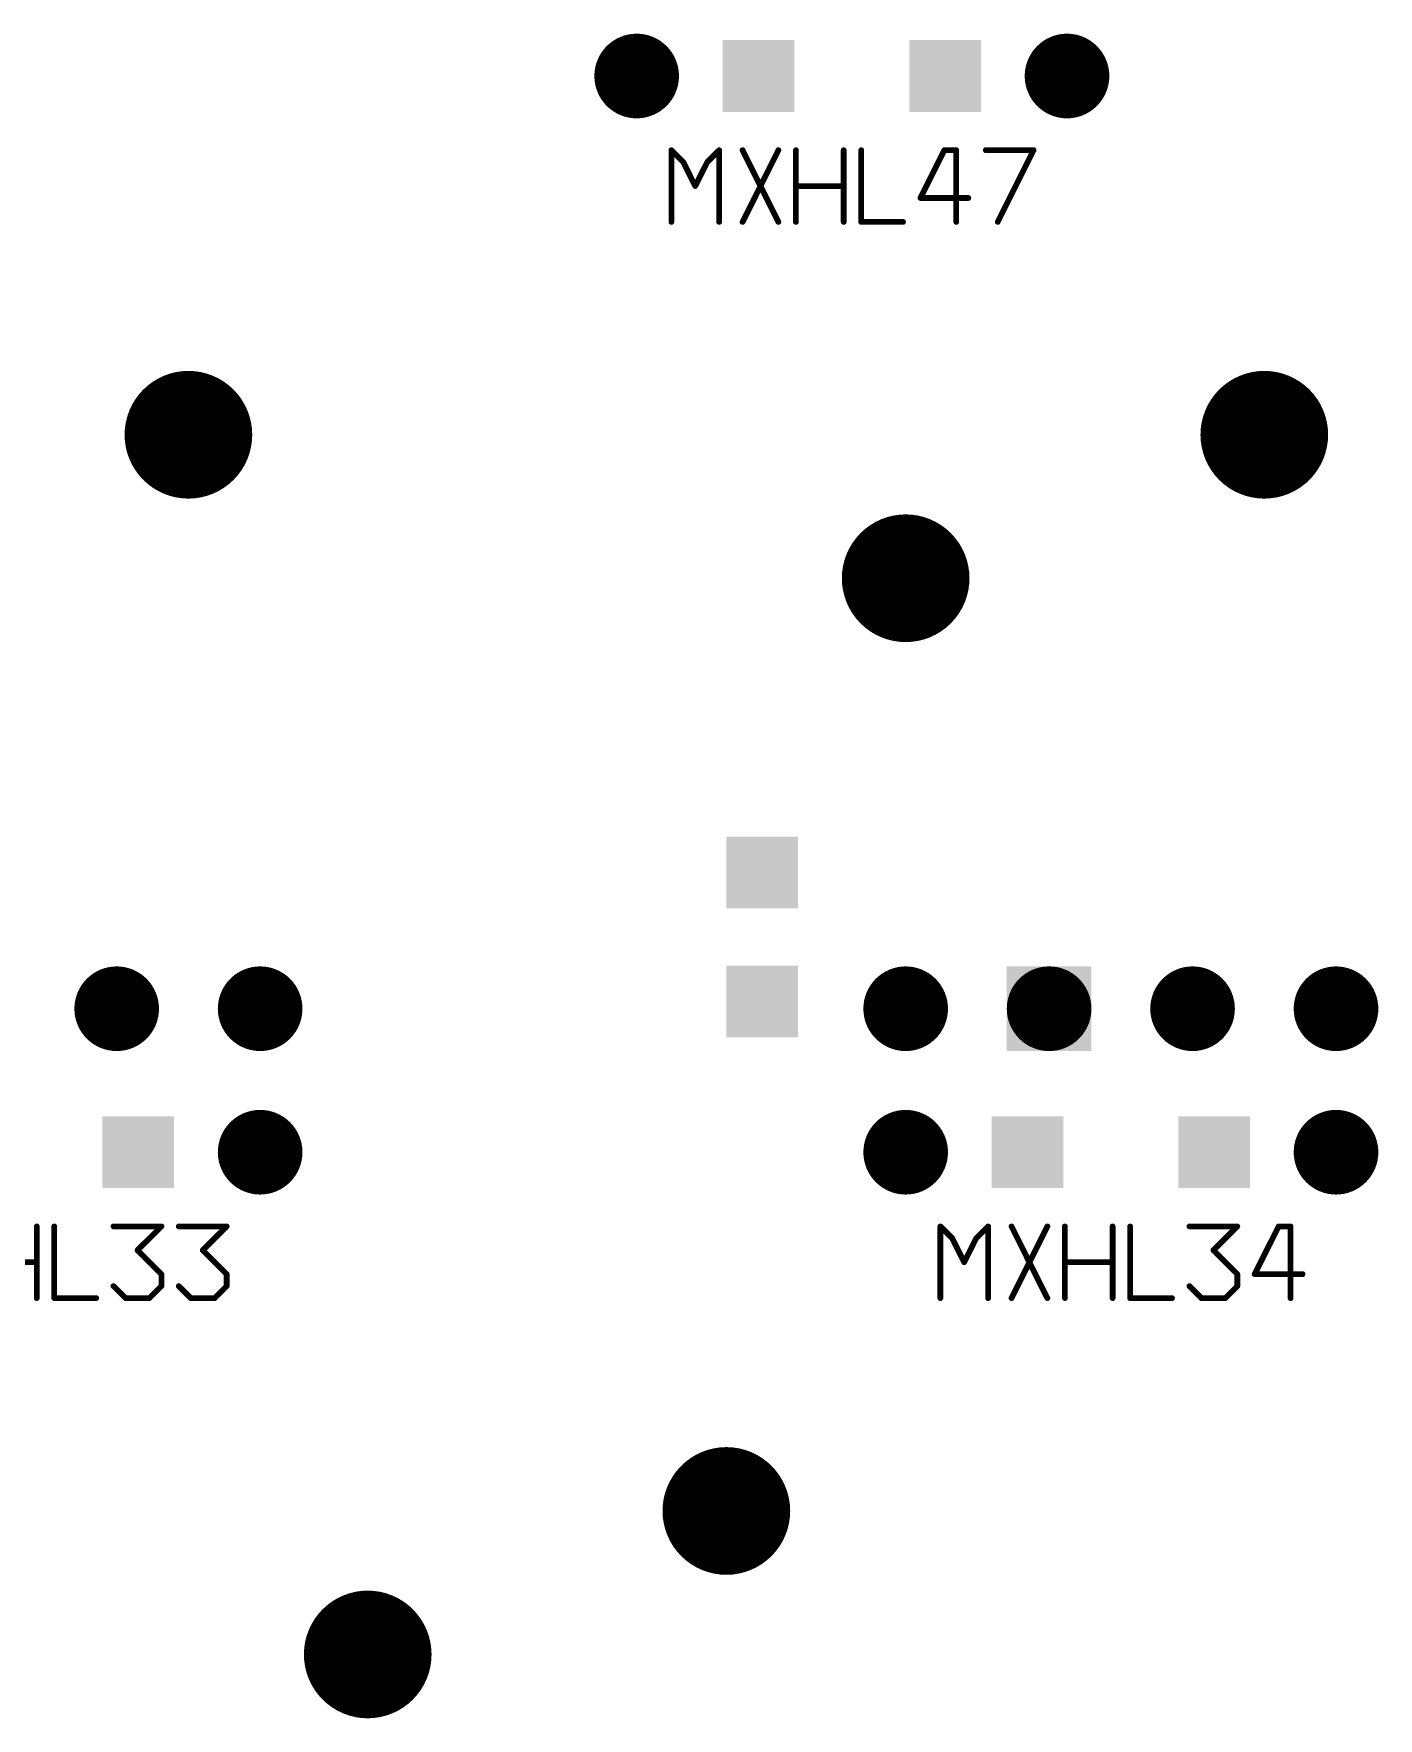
# Model space of a CAD drawing. Header units: millimetres. Extents: x 451 to 799, y 260 to 388.
# Drawn here: x 627.09 to 650.9, y 291.43 to 321.25 of the extents above; entities that cross this region are included whole.
import ezdxf

# ---------------------------------------------------------------- set-up
doc = ezdxf.new("R2010")
doc.units = ezdxf.units.MM
for name, color, linetype in [('3_A_', 4, 'Continuous'), ('4_A_', 54, 'Continuous'), ('5_A_', 7, 'Continuous')]:
    doc.layers.add(name, color=color, linetype=linetype)

# ---------------------------------------------------------------- blocks, each defined once
blk = doc.blocks.new('D24ROUND1_4986X1_4986')
blk.add_lwpolyline([(0.37465, 0, 0.7493, 0.7493, 1), (-0.37465, 0, 0.7493, 0.7493, 1), (0.37465, 0, 0.7493, 0.7493, 0)], format="xyseb")
blk = doc.blocks.new('D25ROUND2_2606X2_2606')
blk.add_lwpolyline([(0.56515, 0, 1.1303, 1.1303, 1), (-0.56515, 0, 1.1303, 1.1303, 1), (0.56515, 0, 1.1303, 1.1303, 0)], format="xyseb")
blk = doc.blocks.new('D16SQUARE1_27X1_27')
blk.add_solid([(-0.635, -0.635), (0.635, -0.635), (-0.635, 0.635), (0.635, 0.635)])
blk = doc.blocks.new('D41SQUARE1_4986X1_4986')
blk.add_solid([(-0.7493, -0.7493), (0.7493, -0.7493), (-0.7493, 0.7493), (0.7493, 0.7493)])

msp = doc.modelspace()

# ---------------------------------------------------------------- linework, layer by layer
at = {"layer": '5_A_'}
for points in [[(638.591, 318.981, 0.102, 0.102, 0), (638.38, 319.192, 0.102, 0.102, 0)], [(638.38, 319.192, 0.102, 0.102, 0), (638.38, 317.922, 0.102, 0.102, 0)], [(639.226, 319.192, 0.102, 0.102, 0), (639.015, 318.981, 0.102, 0.102, 0)], [(639.226, 317.922, 0.102, 0.102, 0), (639.226, 319.192, 0.102, 0.102, 0)], [(640.275, 317.922, 0.102, 0.102, 0), (639.64, 319.192, 0.102, 0.102, 0)], [(640.275, 319.192, 0.102, 0.102, 0), (639.64, 317.922, 0.102, 0.102, 0)], [(640.585, 317.922, 0.102, 0.102, 0), (640.585, 319.192, 0.102, 0.102, 0)], [(641.43, 317.922, 0.102, 0.102, 0), (641.43, 319.192, 0.102, 0.102, 0)], [(641.74, 317.922, 0.102, 0.102, 0), (641.74, 319.192, 0.102, 0.102, 0)], [(642.789, 318.346, 0.102, 0.102, 0), (643.213, 319.192, 0.102, 0.102, 0)], [(643.213, 319.192, 0.102, 0.102, 0), (643.424, 319.192, 0.102, 0.102, 0)], [(643.424, 319.192, 0.102, 0.102, 0), (643.424, 317.922, 0.102, 0.102, 0)], [(644.793, 319.192, 0.102, 0.102, 0), (643.945, 319.192, 0.102, 0.102, 0)], [(644.158, 317.922, 0.102, 0.102, 0), (644.793, 319.192, 0.102, 0.102, 0)], [(638.801, 318.557, 0.102, 0.102, 0), (638.591, 318.981, 0.102, 0.102, 0)], [(639.015, 318.981, 0.102, 0.102, 0), (638.801, 318.557, 0.102, 0.102, 0)], [(641.43, 318.557, 0.102, 0.102, 0), (640.585, 318.557, 0.102, 0.102, 0)], [(643.638, 318.346, 0.102, 0.102, 0), (642.789, 318.346, 0.102, 0.102, 0)], [(642.482, 317.922, 0.102, 0.102, 0), (641.74, 317.922, 0.102, 0.102, 0)], [(627.143, 298.872, 0.102, 0.102, 0), (627.143, 300.142, 0.102, 0.102, 0)], [(627.453, 298.872, 0.102, 0.102, 0), (627.453, 300.142, 0.102, 0.102, 0)], [(629.35, 300.142, 0.102, 0.102, 0), (628.502, 300.142, 0.102, 0.102, 0)], [(628.926, 299.72, 0.102, 0.102, 0), (629.35, 300.142, 0.102, 0.102, 0)], [(630.506, 300.142, 0.102, 0.102, 0), (629.657, 300.142, 0.102, 0.102, 0)], [(630.082, 299.72, 0.102, 0.102, 0), (630.506, 300.142, 0.102, 0.102, 0)], [(643.353, 299.931, 0.102, 0.102, 0), (643.142, 300.142, 0.102, 0.102, 0)], [(643.142, 300.142, 0.102, 0.102, 0), (643.142, 298.872, 0.102, 0.102, 0)], [(643.988, 300.142, 0.102, 0.102, 0), (643.777, 299.931, 0.102, 0.102, 0)], [(643.988, 298.872, 0.102, 0.102, 0), (643.988, 300.142, 0.102, 0.102, 0)], [(645.037, 298.872, 0.102, 0.102, 0), (644.402, 300.142, 0.102, 0.102, 0)], [(645.037, 300.142, 0.102, 0.102, 0), (644.402, 298.872, 0.102, 0.102, 0)], [(645.347, 298.872, 0.102, 0.102, 0), (645.347, 300.142, 0.102, 0.102, 0)], [(646.193, 298.872, 0.102, 0.102, 0), (646.193, 300.142, 0.102, 0.102, 0)], [(646.503, 298.872, 0.102, 0.102, 0), (646.503, 300.142, 0.102, 0.102, 0)], [(648.4, 300.142, 0.102, 0.102, 0), (647.552, 300.142, 0.102, 0.102, 0)], [(647.976, 299.72, 0.102, 0.102, 0), (648.4, 300.142, 0.102, 0.102, 0)], [(648.707, 299.296, 0.102, 0.102, 0), (649.132, 300.142, 0.102, 0.102, 0)], [(649.132, 300.142, 0.102, 0.102, 0), (649.342, 300.142, 0.102, 0.102, 0)], [(649.342, 300.142, 0.102, 0.102, 0), (649.342, 298.872, 0.102, 0.102, 0)], [(629.35, 299.296, 0.102, 0.102, 0), (628.926, 299.72, 0.102, 0.102, 0)], [(630.506, 299.296, 0.102, 0.102, 0), (630.082, 299.72, 0.102, 0.102, 0)], [(643.564, 299.507, 0.102, 0.102, 0), (643.353, 299.931, 0.102, 0.102, 0)], [(643.777, 299.931, 0.102, 0.102, 0), (643.564, 299.507, 0.102, 0.102, 0)], [(648.4, 299.296, 0.102, 0.102, 0), (647.976, 299.72, 0.102, 0.102, 0)], [(627.143, 299.507, 0.102, 0.102, 0), (626.297, 299.507, 0.102, 0.102, 0)], [(646.193, 299.507, 0.102, 0.102, 0), (645.347, 299.507, 0.102, 0.102, 0)], [(628.502, 299.085, 0.102, 0.102, 0), (628.715, 298.872, 0.102, 0.102, 0)], [(629.137, 298.872, 0.102, 0.102, 0), (629.35, 299.085, 0.102, 0.102, 0)], [(629.35, 299.085, 0.102, 0.102, 0), (629.35, 299.296, 0.102, 0.102, 0)], [(629.657, 299.085, 0.102, 0.102, 0), (629.871, 298.872, 0.102, 0.102, 0)], [(630.292, 298.872, 0.102, 0.102, 0), (630.506, 299.085, 0.102, 0.102, 0)], [(630.506, 299.085, 0.102, 0.102, 0), (630.506, 299.296, 0.102, 0.102, 0)], [(647.552, 299.085, 0.102, 0.102, 0), (647.765, 298.872, 0.102, 0.102, 0)], [(648.187, 298.872, 0.102, 0.102, 0), (648.4, 299.085, 0.102, 0.102, 0)], [(648.4, 299.085, 0.102, 0.102, 0), (648.4, 299.296, 0.102, 0.102, 0)], [(649.556, 299.296, 0.102, 0.102, 0), (648.707, 299.296, 0.102, 0.102, 0)], [(628.194, 298.872, 0.102, 0.102, 0), (627.453, 298.872, 0.102, 0.102, 0)], [(628.715, 298.872, 0.102, 0.102, 0), (629.137, 298.872, 0.102, 0.102, 0)], [(629.871, 298.872, 0.102, 0.102, 0), (630.292, 298.872, 0.102, 0.102, 0)], [(647.244, 298.872, 0.102, 0.102, 0), (646.503, 298.872, 0.102, 0.102, 0)], [(647.765, 298.872, 0.102, 0.102, 0), (648.187, 298.872, 0.102, 0.102, 0)]]:
    msp.add_lwpolyline(points, format="xyseb", dxfattribs=at)
for points in [[(638.354, 319.192, 0.0508, 0.0508, 1), (638.405, 319.192, 0.0508, 0.0508, 1), (638.354, 319.192, 0.0508, 0.0508, 0)], [(638.354, 319.192, 0.0508, 0.0508, 1), (638.405, 319.192, 0.0508, 0.0508, 1), (638.354, 319.192, 0.0508, 0.0508, 0)], [(638.354, 319.192, 0.0508, 0.0508, 1), (638.405, 319.192, 0.0508, 0.0508, 1), (638.354, 319.192, 0.0508, 0.0508, 0)], [(639.2, 319.192, 0.0508, 0.0508, 1), (639.251, 319.192, 0.0508, 0.0508, 1), (639.2, 319.192, 0.0508, 0.0508, 0)], [(639.2, 319.192, 0.0508, 0.0508, 1), (639.251, 319.192, 0.0508, 0.0508, 1), (639.2, 319.192, 0.0508, 0.0508, 0)], [(639.2, 319.192, 0.0508, 0.0508, 1), (639.251, 319.192, 0.0508, 0.0508, 1), (639.2, 319.192, 0.0508, 0.0508, 0)], [(639.614, 319.192, 0.0508, 0.0508, 1), (639.665, 319.192, 0.0508, 0.0508, 1), (639.614, 319.192, 0.0508, 0.0508, 0)], [(639.614, 319.192, 0.0508, 0.0508, 1), (639.665, 319.192, 0.0508, 0.0508, 1), (639.614, 319.192, 0.0508, 0.0508, 0)], [(640.249, 319.192, 0.0508, 0.0508, 1), (640.3, 319.192, 0.0508, 0.0508, 1), (640.249, 319.192, 0.0508, 0.0508, 0)], [(640.559, 319.192, 0.0508, 0.0508, 1), (640.61, 319.192, 0.0508, 0.0508, 1), (640.559, 319.192, 0.0508, 0.0508, 0)], [(640.559, 319.192, 0.0508, 0.0508, 1), (640.61, 319.192, 0.0508, 0.0508, 1), (640.559, 319.192, 0.0508, 0.0508, 0)], [(641.405, 319.192, 0.0508, 0.0508, 1), (641.456, 319.192, 0.0508, 0.0508, 1), (641.405, 319.192, 0.0508, 0.0508, 0)], [(641.405, 319.192, 0.0508, 0.0508, 1), (641.456, 319.192, 0.0508, 0.0508, 1), (641.405, 319.192, 0.0508, 0.0508, 0)], [(641.715, 319.192, 0.0508, 0.0508, 1), (641.766, 319.192, 0.0508, 0.0508, 1), (641.715, 319.192, 0.0508, 0.0508, 0)], [(641.715, 319.192, 0.0508, 0.0508, 1), (641.766, 319.192, 0.0508, 0.0508, 1), (641.715, 319.192, 0.0508, 0.0508, 0)], [(643.188, 319.192, 0.0508, 0.0508, 1), (643.239, 319.192, 0.0508, 0.0508, 1), (643.188, 319.192, 0.0508, 0.0508, 0)], [(643.188, 319.192, 0.0508, 0.0508, 1), (643.239, 319.192, 0.0508, 0.0508, 1), (643.188, 319.192, 0.0508, 0.0508, 0)], [(643.188, 319.192, 0.0508, 0.0508, 1), (643.239, 319.192, 0.0508, 0.0508, 1), (643.188, 319.192, 0.0508, 0.0508, 0)], [(643.399, 319.192, 0.0508, 0.0508, 1), (643.45, 319.192, 0.0508, 0.0508, 1), (643.399, 319.192, 0.0508, 0.0508, 0)], [(643.399, 319.192, 0.0508, 0.0508, 1), (643.45, 319.192, 0.0508, 0.0508, 1), (643.399, 319.192, 0.0508, 0.0508, 0)], [(643.399, 319.192, 0.0508, 0.0508, 1), (643.45, 319.192, 0.0508, 0.0508, 1), (643.399, 319.192, 0.0508, 0.0508, 0)], [(643.92, 319.192, 0.0508, 0.0508, 1), (643.97, 319.192, 0.0508, 0.0508, 1), (643.92, 319.192, 0.0508, 0.0508, 0)], [(643.92, 319.192, 0.0508, 0.0508, 1), (643.97, 319.192, 0.0508, 0.0508, 1), (643.92, 319.192, 0.0508, 0.0508, 0)], [(644.768, 319.192, 0.0508, 0.0508, 1), (644.819, 319.192, 0.0508, 0.0508, 1), (644.768, 319.192, 0.0508, 0.0508, 0)], [(644.768, 319.192, 0.0508, 0.0508, 1), (644.819, 319.192, 0.0508, 0.0508, 1), (644.768, 319.192, 0.0508, 0.0508, 0)], [(644.768, 319.192, 0.0508, 0.0508, 1), (644.819, 319.192, 0.0508, 0.0508, 1), (644.768, 319.192, 0.0508, 0.0508, 0)], [(638.565, 318.981, 0.0508, 0.0508, 1), (638.616, 318.981, 0.0508, 0.0508, 1), (638.565, 318.981, 0.0508, 0.0508, 0)], [(638.565, 318.981, 0.0508, 0.0508, 1), (638.616, 318.981, 0.0508, 0.0508, 1), (638.565, 318.981, 0.0508, 0.0508, 0)], [(638.565, 318.981, 0.0508, 0.0508, 1), (638.616, 318.981, 0.0508, 0.0508, 1), (638.565, 318.981, 0.0508, 0.0508, 0)], [(638.989, 318.981, 0.0508, 0.0508, 1), (639.04, 318.981, 0.0508, 0.0508, 1), (638.989, 318.981, 0.0508, 0.0508, 0)], [(638.989, 318.981, 0.0508, 0.0508, 1), (639.04, 318.981, 0.0508, 0.0508, 1), (638.989, 318.981, 0.0508, 0.0508, 0)], [(638.989, 318.981, 0.0508, 0.0508, 1), (639.04, 318.981, 0.0508, 0.0508, 1), (638.989, 318.981, 0.0508, 0.0508, 0)], [(638.776, 318.557, 0.0508, 0.0508, 1), (638.827, 318.557, 0.0508, 0.0508, 1), (638.776, 318.557, 0.0508, 0.0508, 0)], [(638.776, 318.557, 0.0508, 0.0508, 1), (638.827, 318.557, 0.0508, 0.0508, 1), (638.776, 318.557, 0.0508, 0.0508, 0)], [(638.776, 318.557, 0.0508, 0.0508, 1), (638.827, 318.557, 0.0508, 0.0508, 1), (638.776, 318.557, 0.0508, 0.0508, 0)], [(640.559, 318.557, 0.0508, 0.0508, 1), (640.61, 318.557, 0.0508, 0.0508, 1), (640.559, 318.557, 0.0508, 0.0508, 0)], [(640.559, 318.557, 0.0508, 0.0508, 1), (640.61, 318.557, 0.0508, 0.0508, 1), (640.559, 318.557, 0.0508, 0.0508, 0)], [(641.405, 318.557, 0.0508, 0.0508, 1), (641.456, 318.557, 0.0508, 0.0508, 1), (641.405, 318.557, 0.0508, 0.0508, 0)], [(642.764, 318.346, 0.0508, 0.0508, 1), (642.815, 318.346, 0.0508, 0.0508, 1), (642.764, 318.346, 0.0508, 0.0508, 0)], [(642.764, 318.346, 0.0508, 0.0508, 1), (642.815, 318.346, 0.0508, 0.0508, 1), (642.764, 318.346, 0.0508, 0.0508, 0)], [(642.764, 318.346, 0.0508, 0.0508, 1), (642.815, 318.346, 0.0508, 0.0508, 1), (642.764, 318.346, 0.0508, 0.0508, 0)], [(643.612, 318.346, 0.0508, 0.0508, 1), (643.663, 318.346, 0.0508, 0.0508, 1), (643.612, 318.346, 0.0508, 0.0508, 0)], [(638.354, 317.922, 0.0508, 0.0508, 1), (638.405, 317.922, 0.0508, 0.0508, 1), (638.354, 317.922, 0.0508, 0.0508, 0)], [(638.354, 317.922, 0.0508, 0.0508, 1), (638.405, 317.922, 0.0508, 0.0508, 1), (638.354, 317.922, 0.0508, 0.0508, 0)], [(639.2, 317.922, 0.0508, 0.0508, 1), (639.251, 317.922, 0.0508, 0.0508, 1), (639.2, 317.922, 0.0508, 0.0508, 0)], [(639.614, 317.922, 0.0508, 0.0508, 1), (639.665, 317.922, 0.0508, 0.0508, 1), (639.614, 317.922, 0.0508, 0.0508, 0)], [(639.614, 317.922, 0.0508, 0.0508, 1), (639.665, 317.922, 0.0508, 0.0508, 1), (639.614, 317.922, 0.0508, 0.0508, 0)], [(640.249, 317.922, 0.0508, 0.0508, 1), (640.3, 317.922, 0.0508, 0.0508, 1), (640.249, 317.922, 0.0508, 0.0508, 0)], [(640.559, 317.922, 0.0508, 0.0508, 1), (640.61, 317.922, 0.0508, 0.0508, 1), (640.559, 317.922, 0.0508, 0.0508, 0)], [(641.405, 317.922, 0.0508, 0.0508, 1), (641.456, 317.922, 0.0508, 0.0508, 1), (641.405, 317.922, 0.0508, 0.0508, 0)], [(641.715, 317.922, 0.0508, 0.0508, 1), (641.766, 317.922, 0.0508, 0.0508, 1), (641.715, 317.922, 0.0508, 0.0508, 0)], [(641.715, 317.922, 0.0508, 0.0508, 1), (641.766, 317.922, 0.0508, 0.0508, 1), (641.715, 317.922, 0.0508, 0.0508, 0)], [(641.715, 317.922, 0.0508, 0.0508, 1), (641.766, 317.922, 0.0508, 0.0508, 1), (641.715, 317.922, 0.0508, 0.0508, 0)], [(642.457, 317.922, 0.0508, 0.0508, 1), (642.507, 317.922, 0.0508, 0.0508, 1), (642.457, 317.922, 0.0508, 0.0508, 0)], [(643.399, 317.922, 0.0508, 0.0508, 1), (643.45, 317.922, 0.0508, 0.0508, 1), (643.399, 317.922, 0.0508, 0.0508, 0)], [(643.399, 317.922, 0.0508, 0.0508, 1), (643.45, 317.922, 0.0508, 0.0508, 1), (643.399, 317.922, 0.0508, 0.0508, 0)], [(644.133, 317.922, 0.0508, 0.0508, 1), (644.184, 317.922, 0.0508, 0.0508, 1), (644.133, 317.922, 0.0508, 0.0508, 0)], [(627.117, 300.142, 0.0508, 0.0508, 1), (627.168, 300.142, 0.0508, 0.0508, 1), (627.117, 300.142, 0.0508, 0.0508, 0)], [(627.117, 300.142, 0.0508, 0.0508, 1), (627.168, 300.142, 0.0508, 0.0508, 1), (627.117, 300.142, 0.0508, 0.0508, 0)], [(627.427, 300.142, 0.0508, 0.0508, 1), (627.478, 300.142, 0.0508, 0.0508, 1), (627.427, 300.142, 0.0508, 0.0508, 0)], [(627.427, 300.142, 0.0508, 0.0508, 1), (627.478, 300.142, 0.0508, 0.0508, 1), (627.427, 300.142, 0.0508, 0.0508, 0)], [(628.476, 300.142, 0.0508, 0.0508, 1), (628.527, 300.142, 0.0508, 0.0508, 1), (628.476, 300.142, 0.0508, 0.0508, 0)], [(628.476, 300.142, 0.0508, 0.0508, 1), (628.527, 300.142, 0.0508, 0.0508, 1), (628.476, 300.142, 0.0508, 0.0508, 0)], [(629.325, 300.142, 0.0508, 0.0508, 1), (629.376, 300.142, 0.0508, 0.0508, 1), (629.325, 300.142, 0.0508, 0.0508, 0)], [(629.325, 300.142, 0.0508, 0.0508, 1), (629.376, 300.142, 0.0508, 0.0508, 1), (629.325, 300.142, 0.0508, 0.0508, 0)], [(629.325, 300.142, 0.0508, 0.0508, 1), (629.376, 300.142, 0.0508, 0.0508, 1), (629.325, 300.142, 0.0508, 0.0508, 0)], [(629.632, 300.142, 0.0508, 0.0508, 1), (629.683, 300.142, 0.0508, 0.0508, 1), (629.632, 300.142, 0.0508, 0.0508, 0)], [(629.632, 300.142, 0.0508, 0.0508, 1), (629.683, 300.142, 0.0508, 0.0508, 1), (629.632, 300.142, 0.0508, 0.0508, 0)], [(630.48, 300.142, 0.0508, 0.0508, 1), (630.531, 300.142, 0.0508, 0.0508, 1), (630.48, 300.142, 0.0508, 0.0508, 0)], [(630.48, 300.142, 0.0508, 0.0508, 1), (630.531, 300.142, 0.0508, 0.0508, 1), (630.48, 300.142, 0.0508, 0.0508, 0)], [(630.48, 300.142, 0.0508, 0.0508, 1), (630.531, 300.142, 0.0508, 0.0508, 1), (630.48, 300.142, 0.0508, 0.0508, 0)], [(643.117, 300.142, 0.0508, 0.0508, 1), (643.168, 300.142, 0.0508, 0.0508, 1), (643.117, 300.142, 0.0508, 0.0508, 0)], [(643.117, 300.142, 0.0508, 0.0508, 1), (643.168, 300.142, 0.0508, 0.0508, 1), (643.117, 300.142, 0.0508, 0.0508, 0)], [(643.117, 300.142, 0.0508, 0.0508, 1), (643.168, 300.142, 0.0508, 0.0508, 1), (643.117, 300.142, 0.0508, 0.0508, 0)], [(643.963, 300.142, 0.0508, 0.0508, 1), (644.014, 300.142, 0.0508, 0.0508, 1), (643.963, 300.142, 0.0508, 0.0508, 0)], [(643.963, 300.142, 0.0508, 0.0508, 1), (644.014, 300.142, 0.0508, 0.0508, 1), (643.963, 300.142, 0.0508, 0.0508, 0)], [(643.963, 300.142, 0.0508, 0.0508, 1), (644.014, 300.142, 0.0508, 0.0508, 1), (643.963, 300.142, 0.0508, 0.0508, 0)], [(644.377, 300.142, 0.0508, 0.0508, 1), (644.428, 300.142, 0.0508, 0.0508, 1), (644.377, 300.142, 0.0508, 0.0508, 0)], [(644.377, 300.142, 0.0508, 0.0508, 1), (644.428, 300.142, 0.0508, 0.0508, 1), (644.377, 300.142, 0.0508, 0.0508, 0)], [(645.012, 300.142, 0.0508, 0.0508, 1), (645.063, 300.142, 0.0508, 0.0508, 1), (645.012, 300.142, 0.0508, 0.0508, 0)], [(645.322, 300.142, 0.0508, 0.0508, 1), (645.372, 300.142, 0.0508, 0.0508, 1), (645.322, 300.142, 0.0508, 0.0508, 0)], [(645.322, 300.142, 0.0508, 0.0508, 1), (645.372, 300.142, 0.0508, 0.0508, 1), (645.322, 300.142, 0.0508, 0.0508, 0)], [(646.167, 300.142, 0.0508, 0.0508, 1), (646.218, 300.142, 0.0508, 0.0508, 1), (646.167, 300.142, 0.0508, 0.0508, 0)], [(646.167, 300.142, 0.0508, 0.0508, 1), (646.218, 300.142, 0.0508, 0.0508, 1), (646.167, 300.142, 0.0508, 0.0508, 0)], [(646.477, 300.142, 0.0508, 0.0508, 1), (646.528, 300.142, 0.0508, 0.0508, 1), (646.477, 300.142, 0.0508, 0.0508, 0)], [(646.477, 300.142, 0.0508, 0.0508, 1), (646.528, 300.142, 0.0508, 0.0508, 1), (646.477, 300.142, 0.0508, 0.0508, 0)], [(647.526, 300.142, 0.0508, 0.0508, 1), (647.577, 300.142, 0.0508, 0.0508, 1), (647.526, 300.142, 0.0508, 0.0508, 0)], [(647.526, 300.142, 0.0508, 0.0508, 1), (647.577, 300.142, 0.0508, 0.0508, 1), (647.526, 300.142, 0.0508, 0.0508, 0)], [(648.375, 300.142, 0.0508, 0.0508, 1), (648.426, 300.142, 0.0508, 0.0508, 1), (648.375, 300.142, 0.0508, 0.0508, 0)], [(648.375, 300.142, 0.0508, 0.0508, 1), (648.426, 300.142, 0.0508, 0.0508, 1), (648.375, 300.142, 0.0508, 0.0508, 0)], [(648.375, 300.142, 0.0508, 0.0508, 1), (648.426, 300.142, 0.0508, 0.0508, 1), (648.375, 300.142, 0.0508, 0.0508, 0)], [(649.106, 300.142, 0.0508, 0.0508, 1), (649.157, 300.142, 0.0508, 0.0508, 1), (649.106, 300.142, 0.0508, 0.0508, 0)], [(649.106, 300.142, 0.0508, 0.0508, 1), (649.157, 300.142, 0.0508, 0.0508, 1), (649.106, 300.142, 0.0508, 0.0508, 0)], [(649.106, 300.142, 0.0508, 0.0508, 1), (649.157, 300.142, 0.0508, 0.0508, 1), (649.106, 300.142, 0.0508, 0.0508, 0)], [(649.317, 300.142, 0.0508, 0.0508, 1), (649.368, 300.142, 0.0508, 0.0508, 1), (649.317, 300.142, 0.0508, 0.0508, 0)], [(649.317, 300.142, 0.0508, 0.0508, 1), (649.368, 300.142, 0.0508, 0.0508, 1), (649.317, 300.142, 0.0508, 0.0508, 0)], [(649.317, 300.142, 0.0508, 0.0508, 1), (649.368, 300.142, 0.0508, 0.0508, 1), (649.317, 300.142, 0.0508, 0.0508, 0)], [(628.901, 299.72, 0.0508, 0.0508, 1), (628.951, 299.72, 0.0508, 0.0508, 1), (628.901, 299.72, 0.0508, 0.0508, 0)], [(628.901, 299.72, 0.0508, 0.0508, 1), (628.951, 299.72, 0.0508, 0.0508, 1), (628.901, 299.72, 0.0508, 0.0508, 0)], [(628.901, 299.72, 0.0508, 0.0508, 1), (628.951, 299.72, 0.0508, 0.0508, 1), (628.901, 299.72, 0.0508, 0.0508, 0)], [(630.056, 299.72, 0.0508, 0.0508, 1), (630.107, 299.72, 0.0508, 0.0508, 1), (630.056, 299.72, 0.0508, 0.0508, 0)], [(630.056, 299.72, 0.0508, 0.0508, 1), (630.107, 299.72, 0.0508, 0.0508, 1), (630.056, 299.72, 0.0508, 0.0508, 0)], [(630.056, 299.72, 0.0508, 0.0508, 1), (630.107, 299.72, 0.0508, 0.0508, 1), (630.056, 299.72, 0.0508, 0.0508, 0)], [(643.328, 299.931, 0.0508, 0.0508, 1), (643.379, 299.931, 0.0508, 0.0508, 1), (643.328, 299.931, 0.0508, 0.0508, 0)], [(643.328, 299.931, 0.0508, 0.0508, 1), (643.379, 299.931, 0.0508, 0.0508, 1), (643.328, 299.931, 0.0508, 0.0508, 0)], [(643.328, 299.931, 0.0508, 0.0508, 1), (643.379, 299.931, 0.0508, 0.0508, 1), (643.328, 299.931, 0.0508, 0.0508, 0)], [(643.752, 299.931, 0.0508, 0.0508, 1), (643.803, 299.931, 0.0508, 0.0508, 1), (643.752, 299.931, 0.0508, 0.0508, 0)], [(643.752, 299.931, 0.0508, 0.0508, 1), (643.803, 299.931, 0.0508, 0.0508, 1), (643.752, 299.931, 0.0508, 0.0508, 0)], [(643.752, 299.931, 0.0508, 0.0508, 1), (643.803, 299.931, 0.0508, 0.0508, 1), (643.752, 299.931, 0.0508, 0.0508, 0)], [(647.951, 299.72, 0.0508, 0.0508, 1), (648.001, 299.72, 0.0508, 0.0508, 1), (647.951, 299.72, 0.0508, 0.0508, 0)], [(647.951, 299.72, 0.0508, 0.0508, 1), (648.001, 299.72, 0.0508, 0.0508, 1), (647.951, 299.72, 0.0508, 0.0508, 0)], [(647.951, 299.72, 0.0508, 0.0508, 1), (648.001, 299.72, 0.0508, 0.0508, 1), (647.951, 299.72, 0.0508, 0.0508, 0)], [(627.117, 299.507, 0.0508, 0.0508, 1), (627.168, 299.507, 0.0508, 0.0508, 1), (627.117, 299.507, 0.0508, 0.0508, 0)], [(643.539, 299.507, 0.0508, 0.0508, 1), (643.589, 299.507, 0.0508, 0.0508, 1), (643.539, 299.507, 0.0508, 0.0508, 0)], [(643.539, 299.507, 0.0508, 0.0508, 1), (643.589, 299.507, 0.0508, 0.0508, 1), (643.539, 299.507, 0.0508, 0.0508, 0)], [(643.539, 299.507, 0.0508, 0.0508, 1), (643.589, 299.507, 0.0508, 0.0508, 1), (643.539, 299.507, 0.0508, 0.0508, 0)], [(645.322, 299.507, 0.0508, 0.0508, 1), (645.372, 299.507, 0.0508, 0.0508, 1), (645.322, 299.507, 0.0508, 0.0508, 0)], [(645.322, 299.507, 0.0508, 0.0508, 1), (645.372, 299.507, 0.0508, 0.0508, 1), (645.322, 299.507, 0.0508, 0.0508, 0)], [(646.167, 299.507, 0.0508, 0.0508, 1), (646.218, 299.507, 0.0508, 0.0508, 1), (646.167, 299.507, 0.0508, 0.0508, 0)], [(628.476, 299.085, 0.0508, 0.0508, 1), (628.527, 299.085, 0.0508, 0.0508, 1), (628.476, 299.085, 0.0508, 0.0508, 0)], [(629.325, 299.296, 0.0508, 0.0508, 1), (629.376, 299.296, 0.0508, 0.0508, 1), (629.325, 299.296, 0.0508, 0.0508, 0)], [(629.325, 299.296, 0.0508, 0.0508, 1), (629.376, 299.296, 0.0508, 0.0508, 1), (629.325, 299.296, 0.0508, 0.0508, 0)], [(629.325, 299.296, 0.0508, 0.0508, 1), (629.376, 299.296, 0.0508, 0.0508, 1), (629.325, 299.296, 0.0508, 0.0508, 0)], [(629.325, 299.085, 0.0508, 0.0508, 1), (629.376, 299.085, 0.0508, 0.0508, 1), (629.325, 299.085, 0.0508, 0.0508, 0)], [(629.325, 299.085, 0.0508, 0.0508, 1), (629.376, 299.085, 0.0508, 0.0508, 1), (629.325, 299.085, 0.0508, 0.0508, 0)], [(629.325, 299.085, 0.0508, 0.0508, 1), (629.376, 299.085, 0.0508, 0.0508, 1), (629.325, 299.085, 0.0508, 0.0508, 0)], [(629.632, 299.085, 0.0508, 0.0508, 1), (629.683, 299.085, 0.0508, 0.0508, 1), (629.632, 299.085, 0.0508, 0.0508, 0)], [(630.48, 299.296, 0.0508, 0.0508, 1), (630.531, 299.296, 0.0508, 0.0508, 1), (630.48, 299.296, 0.0508, 0.0508, 0)], [(630.48, 299.296, 0.0508, 0.0508, 1), (630.531, 299.296, 0.0508, 0.0508, 1), (630.48, 299.296, 0.0508, 0.0508, 0)], [(630.48, 299.296, 0.0508, 0.0508, 1), (630.531, 299.296, 0.0508, 0.0508, 1), (630.48, 299.296, 0.0508, 0.0508, 0)], [(630.48, 299.085, 0.0508, 0.0508, 1), (630.531, 299.085, 0.0508, 0.0508, 1), (630.48, 299.085, 0.0508, 0.0508, 0)], [(630.48, 299.085, 0.0508, 0.0508, 1), (630.531, 299.085, 0.0508, 0.0508, 1), (630.48, 299.085, 0.0508, 0.0508, 0)], [(630.48, 299.085, 0.0508, 0.0508, 1), (630.531, 299.085, 0.0508, 0.0508, 1), (630.48, 299.085, 0.0508, 0.0508, 0)], [(647.526, 299.085, 0.0508, 0.0508, 1), (647.577, 299.085, 0.0508, 0.0508, 1), (647.526, 299.085, 0.0508, 0.0508, 0)], [(648.375, 299.296, 0.0508, 0.0508, 1), (648.426, 299.296, 0.0508, 0.0508, 1), (648.375, 299.296, 0.0508, 0.0508, 0)], [(648.375, 299.296, 0.0508, 0.0508, 1), (648.426, 299.296, 0.0508, 0.0508, 1), (648.375, 299.296, 0.0508, 0.0508, 0)], [(648.375, 299.296, 0.0508, 0.0508, 1), (648.426, 299.296, 0.0508, 0.0508, 1), (648.375, 299.296, 0.0508, 0.0508, 0)], [(648.375, 299.085, 0.0508, 0.0508, 1), (648.426, 299.085, 0.0508, 0.0508, 1), (648.375, 299.085, 0.0508, 0.0508, 0)], [(648.375, 299.085, 0.0508, 0.0508, 1), (648.426, 299.085, 0.0508, 0.0508, 1), (648.375, 299.085, 0.0508, 0.0508, 0)], [(648.375, 299.085, 0.0508, 0.0508, 1), (648.426, 299.085, 0.0508, 0.0508, 1), (648.375, 299.085, 0.0508, 0.0508, 0)], [(648.682, 299.296, 0.0508, 0.0508, 1), (648.733, 299.296, 0.0508, 0.0508, 1), (648.682, 299.296, 0.0508, 0.0508, 0)], [(648.682, 299.296, 0.0508, 0.0508, 1), (648.733, 299.296, 0.0508, 0.0508, 1), (648.682, 299.296, 0.0508, 0.0508, 0)], [(648.682, 299.296, 0.0508, 0.0508, 1), (648.733, 299.296, 0.0508, 0.0508, 1), (648.682, 299.296, 0.0508, 0.0508, 0)], [(649.53, 299.296, 0.0508, 0.0508, 1), (649.581, 299.296, 0.0508, 0.0508, 1), (649.53, 299.296, 0.0508, 0.0508, 0)], [(627.117, 298.872, 0.0508, 0.0508, 1), (627.168, 298.872, 0.0508, 0.0508, 1), (627.117, 298.872, 0.0508, 0.0508, 0)], [(627.427, 298.872, 0.0508, 0.0508, 1), (627.478, 298.872, 0.0508, 0.0508, 1), (627.427, 298.872, 0.0508, 0.0508, 0)], [(627.427, 298.872, 0.0508, 0.0508, 1), (627.478, 298.872, 0.0508, 0.0508, 1), (627.427, 298.872, 0.0508, 0.0508, 0)], [(627.427, 298.872, 0.0508, 0.0508, 1), (627.478, 298.872, 0.0508, 0.0508, 1), (627.427, 298.872, 0.0508, 0.0508, 0)], [(628.169, 298.872, 0.0508, 0.0508, 1), (628.22, 298.872, 0.0508, 0.0508, 1), (628.169, 298.872, 0.0508, 0.0508, 0)], [(628.69, 298.872, 0.0508, 0.0508, 1), (628.741, 298.872, 0.0508, 0.0508, 1), (628.69, 298.872, 0.0508, 0.0508, 0)], [(628.69, 298.872, 0.0508, 0.0508, 1), (628.741, 298.872, 0.0508, 0.0508, 1), (628.69, 298.872, 0.0508, 0.0508, 0)], [(628.69, 298.872, 0.0508, 0.0508, 1), (628.741, 298.872, 0.0508, 0.0508, 1), (628.69, 298.872, 0.0508, 0.0508, 0)], [(629.111, 298.872, 0.0508, 0.0508, 1), (629.162, 298.872, 0.0508, 0.0508, 1), (629.111, 298.872, 0.0508, 0.0508, 0)], [(629.111, 298.872, 0.0508, 0.0508, 1), (629.162, 298.872, 0.0508, 0.0508, 1), (629.111, 298.872, 0.0508, 0.0508, 0)], [(629.111, 298.872, 0.0508, 0.0508, 1), (629.162, 298.872, 0.0508, 0.0508, 1), (629.111, 298.872, 0.0508, 0.0508, 0)], [(629.845, 298.872, 0.0508, 0.0508, 1), (629.896, 298.872, 0.0508, 0.0508, 1), (629.845, 298.872, 0.0508, 0.0508, 0)], [(629.845, 298.872, 0.0508, 0.0508, 1), (629.896, 298.872, 0.0508, 0.0508, 1), (629.845, 298.872, 0.0508, 0.0508, 0)], [(629.845, 298.872, 0.0508, 0.0508, 1), (629.896, 298.872, 0.0508, 0.0508, 1), (629.845, 298.872, 0.0508, 0.0508, 0)], [(630.267, 298.872, 0.0508, 0.0508, 1), (630.318, 298.872, 0.0508, 0.0508, 1), (630.267, 298.872, 0.0508, 0.0508, 0)], [(630.267, 298.872, 0.0508, 0.0508, 1), (630.318, 298.872, 0.0508, 0.0508, 1), (630.267, 298.872, 0.0508, 0.0508, 0)], [(630.267, 298.872, 0.0508, 0.0508, 1), (630.318, 298.872, 0.0508, 0.0508, 1), (630.267, 298.872, 0.0508, 0.0508, 0)], [(643.117, 298.872, 0.0508, 0.0508, 1), (643.168, 298.872, 0.0508, 0.0508, 1), (643.117, 298.872, 0.0508, 0.0508, 0)], [(643.117, 298.872, 0.0508, 0.0508, 1), (643.168, 298.872, 0.0508, 0.0508, 1), (643.117, 298.872, 0.0508, 0.0508, 0)], [(643.963, 298.872, 0.0508, 0.0508, 1), (644.014, 298.872, 0.0508, 0.0508, 1), (643.963, 298.872, 0.0508, 0.0508, 0)], [(644.377, 298.872, 0.0508, 0.0508, 1), (644.428, 298.872, 0.0508, 0.0508, 1), (644.377, 298.872, 0.0508, 0.0508, 0)], [(644.377, 298.872, 0.0508, 0.0508, 1), (644.428, 298.872, 0.0508, 0.0508, 1), (644.377, 298.872, 0.0508, 0.0508, 0)], [(645.012, 298.872, 0.0508, 0.0508, 1), (645.063, 298.872, 0.0508, 0.0508, 1), (645.012, 298.872, 0.0508, 0.0508, 0)], [(645.322, 298.872, 0.0508, 0.0508, 1), (645.372, 298.872, 0.0508, 0.0508, 1), (645.322, 298.872, 0.0508, 0.0508, 0)], [(646.167, 298.872, 0.0508, 0.0508, 1), (646.218, 298.872, 0.0508, 0.0508, 1), (646.167, 298.872, 0.0508, 0.0508, 0)], [(646.477, 298.872, 0.0508, 0.0508, 1), (646.528, 298.872, 0.0508, 0.0508, 1), (646.477, 298.872, 0.0508, 0.0508, 0)], [(646.477, 298.872, 0.0508, 0.0508, 1), (646.528, 298.872, 0.0508, 0.0508, 1), (646.477, 298.872, 0.0508, 0.0508, 0)], [(646.477, 298.872, 0.0508, 0.0508, 1), (646.528, 298.872, 0.0508, 0.0508, 1), (646.477, 298.872, 0.0508, 0.0508, 0)], [(647.219, 298.872, 0.0508, 0.0508, 1), (647.27, 298.872, 0.0508, 0.0508, 1), (647.219, 298.872, 0.0508, 0.0508, 0)], [(647.74, 298.872, 0.0508, 0.0508, 1), (647.791, 298.872, 0.0508, 0.0508, 1), (647.74, 298.872, 0.0508, 0.0508, 0)], [(647.74, 298.872, 0.0508, 0.0508, 1), (647.791, 298.872, 0.0508, 0.0508, 1), (647.74, 298.872, 0.0508, 0.0508, 0)], [(647.74, 298.872, 0.0508, 0.0508, 1), (647.791, 298.872, 0.0508, 0.0508, 1), (647.74, 298.872, 0.0508, 0.0508, 0)], [(648.161, 298.872, 0.0508, 0.0508, 1), (648.212, 298.872, 0.0508, 0.0508, 1), (648.161, 298.872, 0.0508, 0.0508, 0)], [(648.161, 298.872, 0.0508, 0.0508, 1), (648.212, 298.872, 0.0508, 0.0508, 1), (648.161, 298.872, 0.0508, 0.0508, 0)], [(648.161, 298.872, 0.0508, 0.0508, 1), (648.212, 298.872, 0.0508, 0.0508, 1), (648.161, 298.872, 0.0508, 0.0508, 0)], [(649.317, 298.872, 0.0508, 0.0508, 1), (649.368, 298.872, 0.0508, 0.0508, 1), (649.317, 298.872, 0.0508, 0.0508, 0)], [(649.317, 298.872, 0.0508, 0.0508, 1), (649.368, 298.872, 0.0508, 0.0508, 1), (649.317, 298.872, 0.0508, 0.0508, 0)]]:
    msp.add_lwpolyline(points, format="xyseb", close=True, dxfattribs=at)

# ---------------------------------------------------------------- block references
at = {"layer": '3_A_'}
for name, p in [('D24ROUND1_4986X1_4986', (637.765, 320.505)), ('D24ROUND1_4986X1_4986', (645.385, 320.505)), ('D25ROUND2_2606X2_2606', (629.828, 314.155)), ('D25ROUND2_2606X2_2606', (648.878, 314.155)), ('D25ROUND2_2606X2_2606', (642.528, 311.615)), ('D24ROUND1_4986X1_4986', (628.558, 303.995)), ('D24ROUND1_4986X1_4986', (631.098, 303.995)), ('D24ROUND1_4986X1_4986', (642.528, 303.995)), ('D24ROUND1_4986X1_4986', (645.068, 303.995)), ('D24ROUND1_4986X1_4986', (647.608, 303.995)), ('D24ROUND1_4986X1_4986', (650.148, 303.995)), ('D24ROUND1_4986X1_4986', (631.098, 301.455)), ('D24ROUND1_4986X1_4986', (642.528, 301.455)), ('D24ROUND1_4986X1_4986', (650.148, 301.455)), ('D25ROUND2_2606X2_2606', (639.353, 295.105)), ('D25ROUND2_2606X2_2606', (633.003, 292.565))]:
    msp.add_blockref(name, p, dxfattribs=at)
at = {"layer": '4_A_'}
for name, p in [('D24ROUND1_4986X1_4986', (637.765, 320.505)), ('D24ROUND1_4986X1_4986', (645.385, 320.505)), ('D16SQUARE1_27X1_27', (639.924, 320.505)), ('D16SQUARE1_27X1_27', (643.226, 320.505)), ('D25ROUND2_2606X2_2606', (629.828, 314.155)), ('D25ROUND2_2606X2_2606', (648.878, 314.155)), ('D25ROUND2_2606X2_2606', (642.528, 311.615)), ('D16SQUARE1_27X1_27', (639.988, 306.408)), ('D16SQUARE1_27X1_27', (639.988, 304.122)), ('D24ROUND1_4986X1_4986', (628.558, 303.995)), ('D24ROUND1_4986X1_4986', (631.098, 303.995)), ('D24ROUND1_4986X1_4986', (642.528, 303.995)), ('D41SQUARE1_4986X1_4986', (645.068, 303.995)), ('D24ROUND1_4986X1_4986', (647.608, 303.995)), ('D24ROUND1_4986X1_4986', (650.148, 303.995)), ('D16SQUARE1_27X1_27', (628.939, 301.455)), ('D24ROUND1_4986X1_4986', (631.098, 301.455)), ('D24ROUND1_4986X1_4986', (642.528, 301.455)), ('D16SQUARE1_27X1_27', (644.687, 301.455)), ('D16SQUARE1_27X1_27', (647.989, 301.455)), ('D24ROUND1_4986X1_4986', (650.148, 301.455)), ('D25ROUND2_2606X2_2606', (639.353, 295.105)), ('D25ROUND2_2606X2_2606', (633.003, 292.565))]:
    msp.add_blockref(name, p, dxfattribs=at)

doc.saveas('drawing.dxf')
